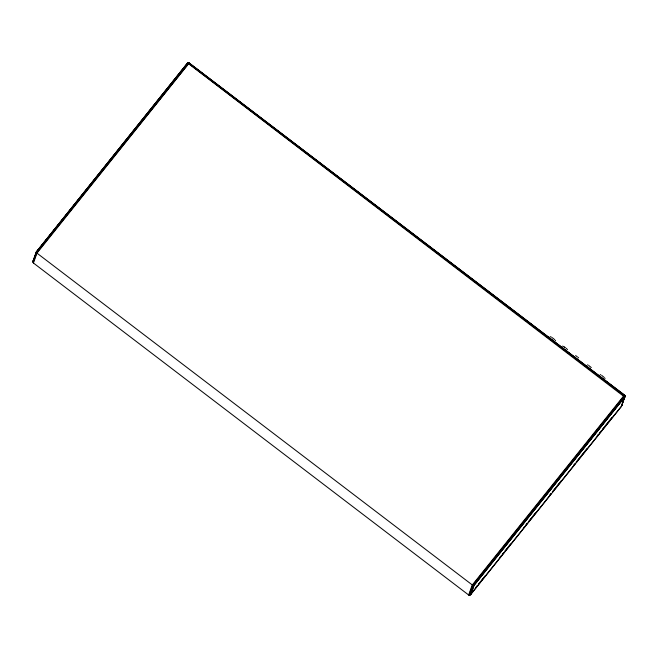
<?xml version="1.0" encoding="UTF-8"?>
<svg xmlns="http://www.w3.org/2000/svg" width="658" height="658" viewBox="0 0 658 658"><rect width="100%" height="100%" fill="white"/><g stroke="black" fill="none" stroke-linecap="round" stroke-linejoin="round"><path stroke-width="0.99" d="M36.33 252.096L187.62 62.987L624.787 397.136L474.155 585.258L473.036 585.513L36.963 253.141L36.33 252.096L187.769 63.061M621.391 406.002L621.826 405.443L621.465 405.641M576.375 462.319L621.415 406.348L625.067 396.182L623.735 395.877L472.189 585.135L468.66 594.996L469.549 595.243L470.881 594.404L474.155 585.258M625.018 396.741L623.735 395.877L624.516 395.039L189.282 63.053L188.509 63.884L187.291 63.275L36.379 251.751L33.023 261.119L33.426 263.011L468.66 594.996M188.459 62.757L188.509 63.884C189.619 62.42 187.135 62.411 188.509 63.884L36.963 253.141L33.426 263.011M36.56 251.463L32.9 261.67L34.183 260.066M32.933 262.197L36.412 252.466L187.785 63.423L189.019 63.291L624.434 395.474L624.409 396.47L473.036 585.513L469.549 595.243L471.473 592.842M33.114 262.657L36.634 252.828L188.657 63.481L624.014 395.54L624.097 396.174L472.592 585.373L469.072 595.202M186.543 65.175L187.291 63.275M186.88 64.871L187.62 62.987M625.042 395.845L624.82 395.359L623.735 395.877L625.042 395.845L621.711 405.55M624.771 396.98L473.859 585.455L470.503 594.824L621.514 406.282L625.01 395.754M188.862 62.938L189.29 63.11L188.418 62.798M33.023 261.119L33.287 260.617M624.787 397.136L624.985 396.601M475.964 587.232L477.247 585.628M478.53 584.033L484.946 576.021M499.702 557.597L500.977 555.994M502.26 554.39L503.543 552.786M504.826 551.19L510.6 543.977M523.431 527.955L524.714 526.359M525.997 524.755L527.28 523.151M528.563 521.547L535.62 512.738M549.726 495.112L551.009 493.516M552.292 491.913L561.274 480.694M573.463 465.477L574.738 463.874M576.021 462.278L586.928 448.657M597.193 435.843L598.476 434.239M599.759 432.635L601.042 431.031M602.325 429.435L611.948 417.419M480.291 582.314L470.042 595.112L473.472 585.538L624.639 396.749L624.681 395.376L189.191 63.119M481.574 580.71L503.995 552.712M505.27 551.116L527.691 523.118M528.974 521.514L551.396 493.516M552.671 491.921L575.092 463.923M621.654 405.122L621.563 404.58L621.415 405.279M187.538 63.036L188.114 62.905M550.17 336.649L551.429 337.176M562.549 346.092L564.597 347.095M587.462 364.845L588.162 365.19M600.219 374.583L600.918 374.92M575.586 355.6L577.206 356.669M552.218 337.653L554.546 339.544M588.943 365.667L591.271 367.559M564.687 347.153L565.444 347.687M601.79 375.455L604.036 377.297M577.946 357.269L578.604 357.878M566.176 348.288L567.517 349.637M604.628 377.939L605.047 378.514M555.138 340.186L555.558 340.762"/></g></svg>
